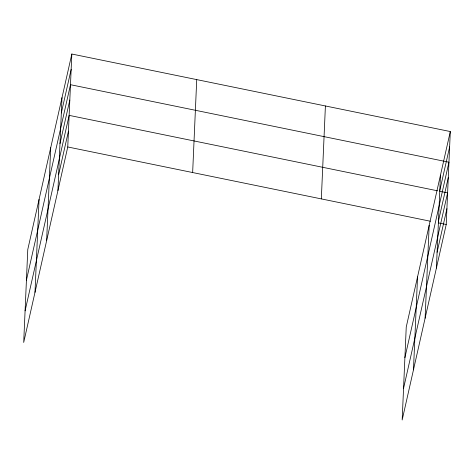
<?xml version="1.0" encoding="UTF-8"?>
<svg xmlns="http://www.w3.org/2000/svg" width="474" height="474" viewBox="0 0 474 474"><rect width="100%" height="100%" fill="white"/><g stroke="black" fill="none" stroke-linecap="round" stroke-linejoin="round"><path stroke-width="0.71" d="M34.993 292.334L39.069 199.4M46.636 240.697L50.706 147.758M57.929 190.572L61.999 97.638M71.829 54.024L27.776 249.52L23.7 342.453L67.758 146.964L71.829 54.024L450.3 131.547L446.224 224.48L402.171 419.976L406.242 327.036L450.3 131.547M192.651 172.542L196.728 79.608M321.331 198.896L325.407 105.963M413.464 369.85L417.541 276.917M425.101 318.214L429.177 225.274M436.4 268.088L440.47 175.155M61.33 112.972L71.159 69.364M26.431 280.187L70.484 84.698L448.955 162.215L404.897 357.704M59.985 143.64L69.814 100.032M25.086 310.855L69.139 115.366L437.561 190.821M58.622 174.776L68.452 131.162M439.801 190.489L449.63 146.881M438.456 221.157L448.286 177.549M403.558 388.378L447.61 192.882L439.718 191.265M437.093 252.292L446.917 208.679M67.758 146.964L430.433 221.245M438.332 222.863L446.224 224.48"/></g></svg>
